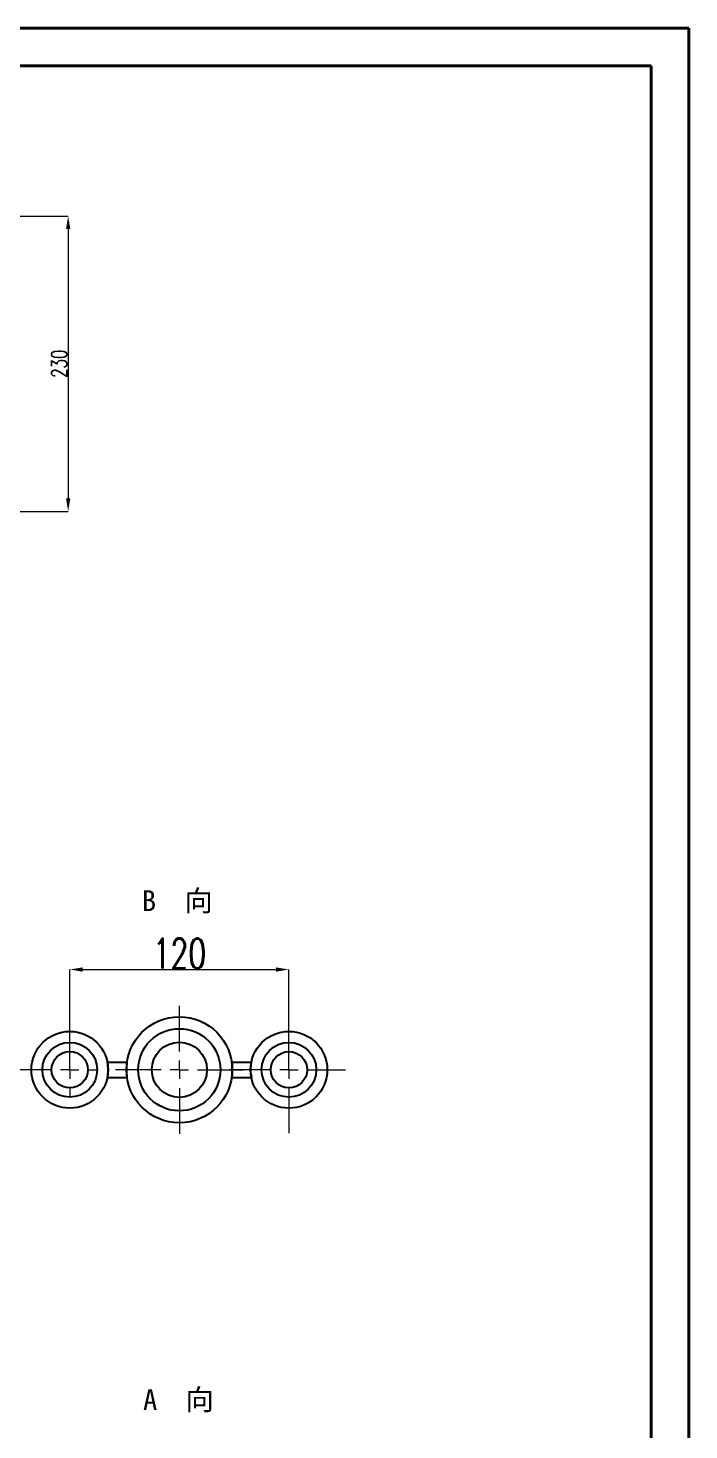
# Model space of a CAD drawing. Header units: millimetres. Extents: x 1953 to 4389, y 564 to 2287.
# Drawn here: x 3880 to 4389, y 1208 to 2287 of the extents above; entities that cross this region are included whole.
import ezdxf

# ---------------------------------------------------------------- set-up
doc = ezdxf.new("R2010")
doc.units = ezdxf.units.MM
doc.linetypes.add('CENTER2', pattern=[28.575, 19.05, -3.175, 3.175, -3.175])
for name, color, linetype, lineweight in [('AM_5', 3, 'Continuous', 25), ('AM_BOR', 7, 'Continuous', 50), ('FORMAT', 7, 'Continuous', 18), ('中心线', 1, 'CENTER2', 13), ('文字', 7, 'Continuous', 13), ('标注', 3, 'Continuous', 13), ('粗实线', 7, 'Continuous', 40)]:
    doc.layers.add(name, color=color, linetype=linetype, lineweight=lineweight)
doc.styles.add('SLDTEXTSTYLE1', font='txt.shx', dxfattribs={"width": 0.7, "bigfont": 'gbcbig.shx'})
doc.styles.add('STYLE1', font='txt.shx', dxfattribs={"width": 0.8, "height": 3, "bigfont": 'hzdx.shx'})
doc.dimstyles.new('SLDDIMSTYLE12$0', dxfattribs={"dimtxt": 12, "dimasz": 10, "dimexe": 0, "dimexo": 0.0625, "dimgap": 0.875, "dimtad": 1, "dimdec": 1, "dimlfac": 1.8, "dimrnd": 1e-09, "dimzin": 12, "dimdsep": 46, "dimtxsty": 'SLDTEXTSTYLE1', "dimcen": 0.09, "dimdle": 8.16, "dimclrd": 3, "dimclre": 3, "dimadec": 0, "dimazin": 3, "dimtfac": 1, "dimtdec": 1, "dimtofl": 0, "dimtmove": 0, "dimatfit": 3, "dimfxl": 0, "dimfrac": 2, "dimtolj": 1, "dimlwd": 5, "dimlwe": 5, "dimarcsym": 0})

# ---------------------------------------------------------------- blocks, each defined once
blk = doc.blocks.new('*D64')
at = {"layer": 'AM_5', "color": 3, "lineweight": 5, "transparency": 16777216}
blk.add_line((3715.5, 2142.6), (3910.9, 2142.6), dxfattribs=at)
at = {"layer": 'AM_5', "color": 3, "linetype": 'Continuous', "lineweight": 5, "transparency": 16777216}
for p, q in [((3910.9, 2132.6), (3910.9, 1925.2)), ((3715.5, 1915.2), (3910.9, 1915.2))]:
    blk.add_line(p, q, dxfattribs=at)
at = {"layer": 'AM_5', "color": 3, "transparency": 16777216}
for points in [[(3909.3, 2132.6), (3912.6, 2132.6), (3910.9, 2142.6)], [(3909.3, 1925.2), (3912.6, 1925.2), (3910.9, 1915.2)]]:
    blk.add_solid(points, dxfattribs=at)
at = {"layer": 'Defpoints', "color": 0, "transparency": 16777216}
for p in [(3715.4, 2142.6), (3715.4, 1915.2), (3910.9, 1915.2)]:
    blk.add_point(p, dxfattribs=at)
at = {"layer": 'AM_5', "color": 0, "transparency": 16777216, "insert": (3904, 2028.9), "char_height": 12, "attachment_point": 5, "rotation": 90, "style": 'SLDTEXTSTYLE1'}
blk.add_mtext('\\A1;230', dxfattribs=at)
blk = doc.blocks.new('rA3')
at = {"layer": '粗实线'}
for p, q in [((753.38, 421.26), (333.38, 421.26)), ((753.38, 124.26), (753.38, 421.26)), ((748.38, 416.26), (358.38, 416.26)), ((748.38, 129.26), (748.38, 416.26))]:
    blk.add_line(p, q, dxfattribs=at)
blk = doc.blocks.new('SW_CENTERMARKSYMBOL_14')
at = {"layer": 'FORMAT', "color": 0}
for p, q in [((0, 2), (0, 7)), ((-2, 0), (-7, 0)), ((0, 0), (-1, 0)), ((0, 0), (0, 1)), ((0, 0), (0, -1)), ((0, 0), (1, 0)), ((2, 0), (7, 0)), ((0, -2), (0, -7))]:
    blk.add_line(p, q, dxfattribs=at)
blk = doc.blocks.new('SW_CENTERMARKSYMBOL_15')
at = {"layer": 'FORMAT', "color": 0}
for p, q in [((0, 2), (0, 5)), ((-2, 0), (-6.49, 0)), ((0, 0), (-1, 0)), ((0, 0), (0, 1)), ((0, 0), (0, -1)), ((0, 0), (1, 0)), ((2, 0), (6.2, 0)), ((0, -2), (0, -6.94))]:
    blk.add_line(p, q, dxfattribs=at)
blk = doc.blocks.new('SW_CENTERMARKSYMBOL_16')
at = {"layer": 'FORMAT', "color": 0}
for p, q in [((0, 2), (0, 3)), ((-2, 0), (-8.18, 0)), ((0, 0), (-1, 0)), ((0, 0), (0, 1)), ((0, 0), (0, -1)), ((0, 0), (1, 0)), ((2, 0), (3, 0)), ((0, -2), (0, -3))]:
    blk.add_line(p, q, dxfattribs=at)
blk = doc.blocks.new('*D75')
at = {"layer": 'Defpoints', "color": 0, "transparency": 16777216}
for p in [(4080.9, 1562.6), (3912.2, 1485.4), (4080.9, 1485.4)]:
    blk.add_point(p, dxfattribs=at)
at = {"layer": '标注', "color": 3, "lineweight": 5, "transparency": 16777216}
blk.add_line((3912.2, 1485.4), (3912.2, 1562.6), dxfattribs=at)
at = {"layer": '标注', "color": 3, "linetype": 'Continuous', "lineweight": 5, "transparency": 16777216}
for p, q in [((3922.2, 1562.6), (4070.9, 1562.6)), ((4080.9, 1485.4), (4080.9, 1562.6))]:
    blk.add_line(p, q, dxfattribs=at)
at = {"layer": '标注', "color": 3, "transparency": 16777216}
for points in [[(3922.2, 1564.2), (3922.2, 1560.9), (3912.2, 1562.6)], [(4070.9, 1564.2), (4070.9, 1560.9), (4080.9, 1562.6)]]:
    blk.add_solid(points, dxfattribs=at)
at = {"layer": '标注', "color": 0, "transparency": 16777216, "insert": (3996.6, 1574.9), "char_height": 10, "attachment_point": 5, "style": 'SLDTEXTSTYLE1'}
blk.add_mtext('\\A1;{\\H2.28571x;120}', dxfattribs=at)

msp = doc.modelspace()

# ---------------------------------------------------------------- linework, layer by layer
at = {"layer": '粗实线', "color": 7, "linetype": 'ByBlock', "lineweight": 25}
for p, q in [((3956.171, 1491.097), (3941.149, 1491.097)), ((4051.951, 1491.097), (4036.93, 1491.097)), ((3941.113, 1479.497), (3956.197, 1479.497)), ((4036.904, 1479.497), (4051.987, 1479.497))]:
    msp.add_line(p, q, dxfattribs=at)
for centre, radius in [((3996.55, 1485.387), 40.781), ((3912.175, 1485.387), 29.531), ((3996.55, 1485.387), 31.641), ((4080.925, 1485.387), 29.531), ((3912.175, 1485.387), 21.094), ((3996.55, 1485.387), 21.24), ((4080.925, 1485.387), 21.094), ((3912.175, 1485.387), 14.024), ((4080.925, 1485.387), 13.988)]:
    msp.add_circle(centre, radius, dxfattribs=at)
for centre, radius, start, end in [((3912.175, 1485.387), 29.531, 348.495378, 11.148359), ((3996.55, 1485.387), 40.781, 171.95145, 188.304107), ((3996.55, 1485.387), 40.781, 351.695893, 8.04855), ((4080.925, 1485.387), 29.531, 168.851641, 191.504622)]:
    msp.add_arc(centre, radius, start, end, dxfattribs=at)

# ---------------------------------------------------------------- block references
at = {"layer": 'AM_BOR', "xscale": 5.80078125, "yscale": 5.80078125, "zscale": 5.80078125}
msp.add_blockref('rA3', (18.744, -156.312), dxfattribs=at)
at = {"layer": '中心线', "linetype": 'ByBlock', "xscale": 7.03125, "yscale": 7.03125, "zscale": 7.03125}
for name, p in [('SW_CENTERMARKSYMBOL_14', (3996.55, 1485.387)), ('SW_CENTERMARKSYMBOL_15', (4080.925, 1485.387)), ('SW_CENTERMARKSYMBOL_16', (3912.175, 1485.387))]:
    msp.add_blockref(name, p, dxfattribs=at)

# ---------------------------------------------------------------- texts
at = {"layer": '文字', "char_height": 16, "width": 240, "attachment_point": 5, "style": 'STYLE1'}
for s, insert in [('\\pt176;{\\fSimSun|b0|i0|c134|p2;\\W1;B  向}', (3995.003, 1614.676)), ('\\pt176;{\\fSimSun|b0|i0|c134|p2;\\W1;A  向}', (3995.855, 1230.611))]:
    msp.add_mtext(s, dxfattribs=dict(at, insert=insert))

# ---------------------------------------------------------------- dimensions: what is measured, and where the dimension line sits
at = {"layer": 'AM_5'}
dim = msp.add_linear_dim(base=(3910.918, 1915.173), p1=(3715.437, 2142.604), p2=(3715.435, 1915.173), angle=90, text='230', dimstyle='SLDDIMSTYLE12$0', override={"dimlfac": 1, "dimpost": ''}, dxfattribs=at)
dim.commit()
dim.dimension.update_dxf_attribs({"geometry": '*D64', "text_midpoint": (3904.043, 2028.888)})
at = {"layer": '标注'}
dim = msp.add_linear_dim(base=(4080.925, 1562.555), p1=(3912.175, 1485.387), p2=(4080.925, 1485.387), text='{\\H2.28571x;120}', dimstyle='SLDDIMSTYLE12$0', override={"dimtxt": 10, "dimtdec": 3, "dimtzin": 0}, dxfattribs=at)
dim.commit()
dim.dimension.update_dxf_attribs({"geometry": '*D75', "text_midpoint": (3996.55, 1574.858)})

doc.saveas('drawing.dxf')
